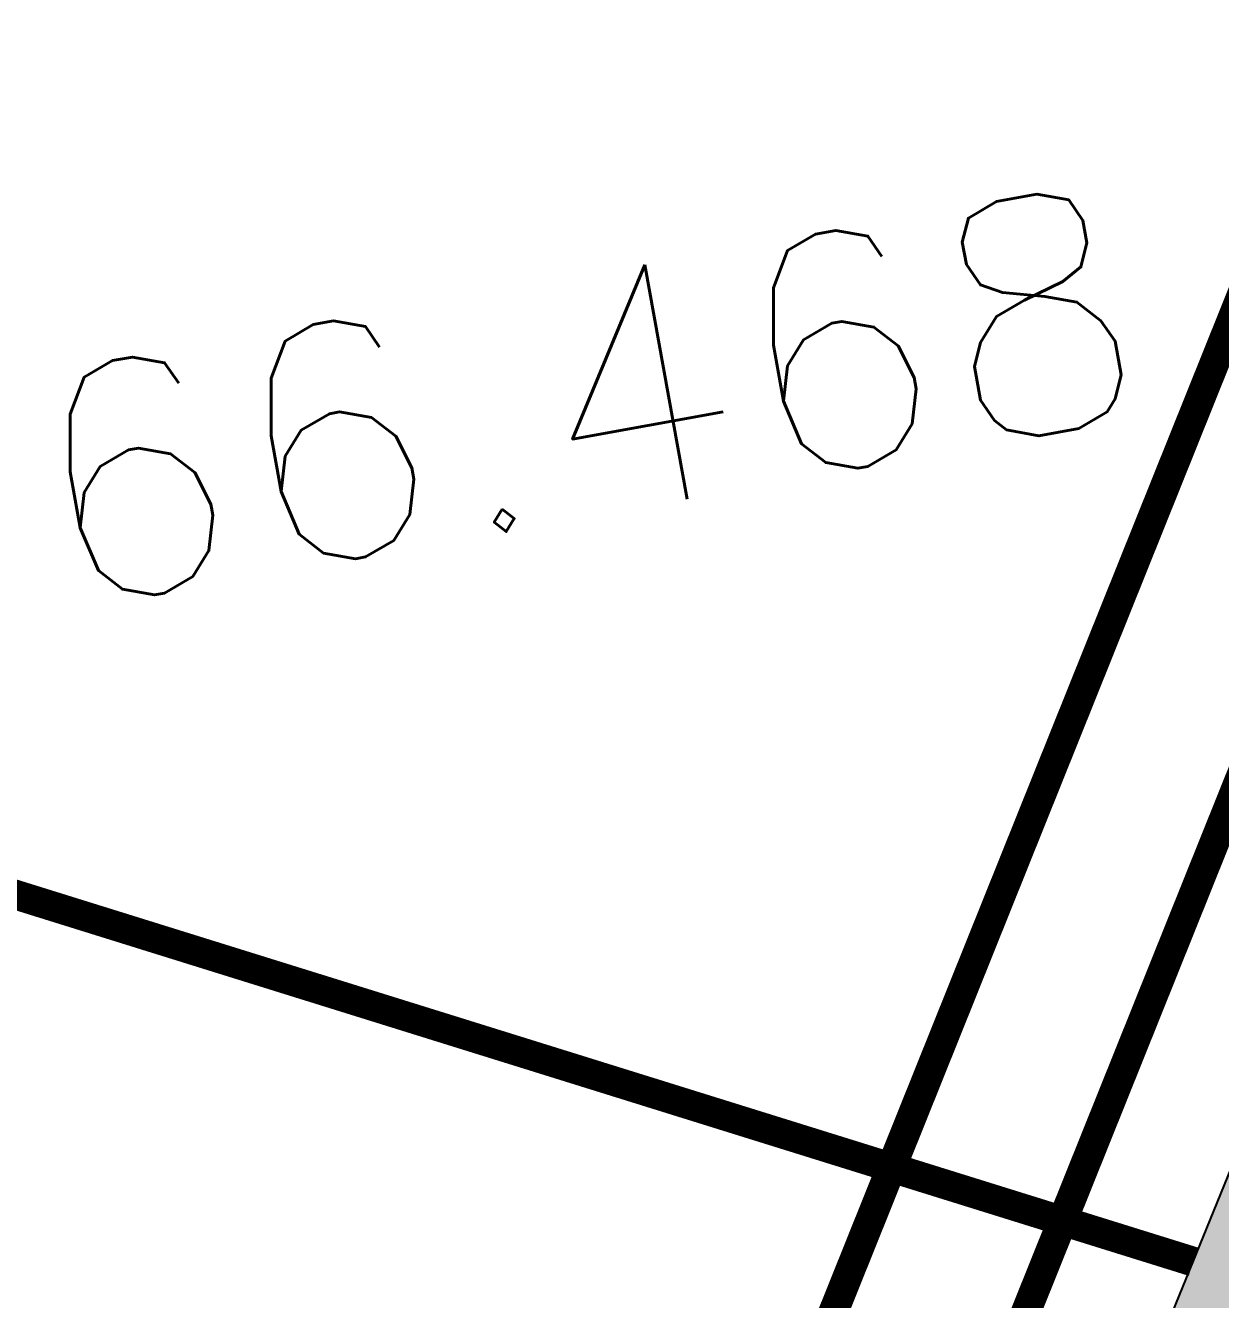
# Model space of a CAD drawing. Header units: inches. Extents: x 350994 to 353538, y 1581369 to 1583842.
# Drawn here: x 351701.607 to 351705.62, y 1583242.621 to 1583246.902 of the extents above; entities that cross this region are included whole.
import ezdxf
from ezdxf.enums import TextEntityAlignment as Align

# ---------------------------------------------------------------- set-up
doc = ezdxf.new("R2010")
doc.units = ezdxf.units.IN
doc.header["$MEASUREMENT"] = 0
doc.linetypes.add('1', pattern=[0])
doc.linetypes.add('ACAD_ISO02W100', pattern=[15, 12, -3])
for name, color, linetype in [('GATE', 255, 'Continuous'), ('LEVELS', 184, 'Continuous'), ("ROAD'S", 1, '1')]:
    doc.layers.add(name, color=color, linetype=linetype)
doc.styles.add('ROMANS', font='ROMANS.shx')

# ---------------------------------------------------------------- blocks, each defined once
blk = doc.blocks.new('gate')
h = blk.add_hatch(color=0)
h.paths.add_polyline_path([(0.5, 0.1625090682908317), (0.8121325287041472, 0.1625090682908317), (0.8121325287041472, -0.1625090682908317), (0.5, -0.1625090682908317)])
h.paths.add_polyline_path([(-0.8121325287041472, 0.1625090682908317), (-0.5, 0.1625090682908317), (-0.5, -0.1625090682908317), (-0.8121325287041472, -0.1625090682908317)])
at = {"color": 0}
blk.add_lwpolyline([(-0.5, 0.1625090682908317), (-0.8121325287041472, 0.1625090682908317), (-0.8121325287041472, -0.1625090682908317), (-0.5, -0.1625090682908317), (-0.5, 0.1625090682908317), (0.5, -0.1625090682908317), (0.5, 0.1625090682908317), (0.8121325287041472, 0.1625090682908317), (0.8121325287041472, -0.1625090682908317), (0.5, -0.1625090682908317), (0.5, 0.1625090682908317), (-0.5, -0.1625090682908317)], dxfattribs=at)
for points in [[(-0.8121325287041472, 0.1625090682908317), (-0.5, 0.1625090682908317), (-0.5, -0.1625090682908317), (-0.8121325287041472, -0.1625090682908317)], [(0.5, 0.1625090682908317), (0.8121325287041472, 0.1625090682908317), (0.8121325287041472, -0.1625090682908317), (0.5, -0.1625090682908317)]]:
    blk.add_lwpolyline(points, close=True, dxfattribs=at)

msp = doc.modelspace()

# ---------------------------------------------------------------- linework, layer by layer
at = {"layer": "ROAD'S", "linetype": 'ACAD_ISO02W100', "lineweight": 5, "ltscale": 0.2, "const_width": 0.1}
msp.add_lwpolyline([(351595.8559152534, 1583279.28718728), (351650.3943653491, 1583259.936792963), (351650.3943653491, 1583259.936792963), (351705.5285311299, 1583242.748115875), (351705.5285311299, 1583242.748115875)], dxfattribs=at)
at = {"layer": "ROAD'S", "color": 98, "lineweight": 5, "const_width": 0.1, "elevation": -94.83310699990761}
msp.add_lwpolyline([(351703.6342133029, 1583240.869689807), (351705.7164028497, 1583246.05808681), (351706.2719385748, 1583245.831388359), (351704.4145124081, 1583241.203056432), (351706.5490383902, 1583240.346435845), (351708.4014921869, 1583244.962377627), (351708.9570279121, 1583244.735679175), (351706.8824050152, 1583239.56613674)], close=True, dxfattribs=at)

# ---------------------------------------------------------------- block references
at = {"layer": 'GATE', "lineweight": 5, "extrusion": (-0.04926228993837718, 0.03096815071492901, 0.9983056648298281), "xscale": 4.140856619524, "yscale": 4.14085661972319, "zscale": 4.140856619682412, "rotation": 10.00845121632893}
msp.add_blockref('gate', (-1527575.620362196, -543939.578629895, 31704.26925392298), dxfattribs=at)

# ---------------------------------------------------------------- texts
at = {"layer": 'LEVELS', "lineweight": 9, "style": 'ROMANS'}
msp.add_text('66.468', height=0.8, rotation=10.21575404731243, dxfattribs=at).set_placement((351703.4878889297, 1583245.655968646, -28.33090200000001), align=Align.MIDDLE_CENTER)

doc.saveas('drawing.dxf')
